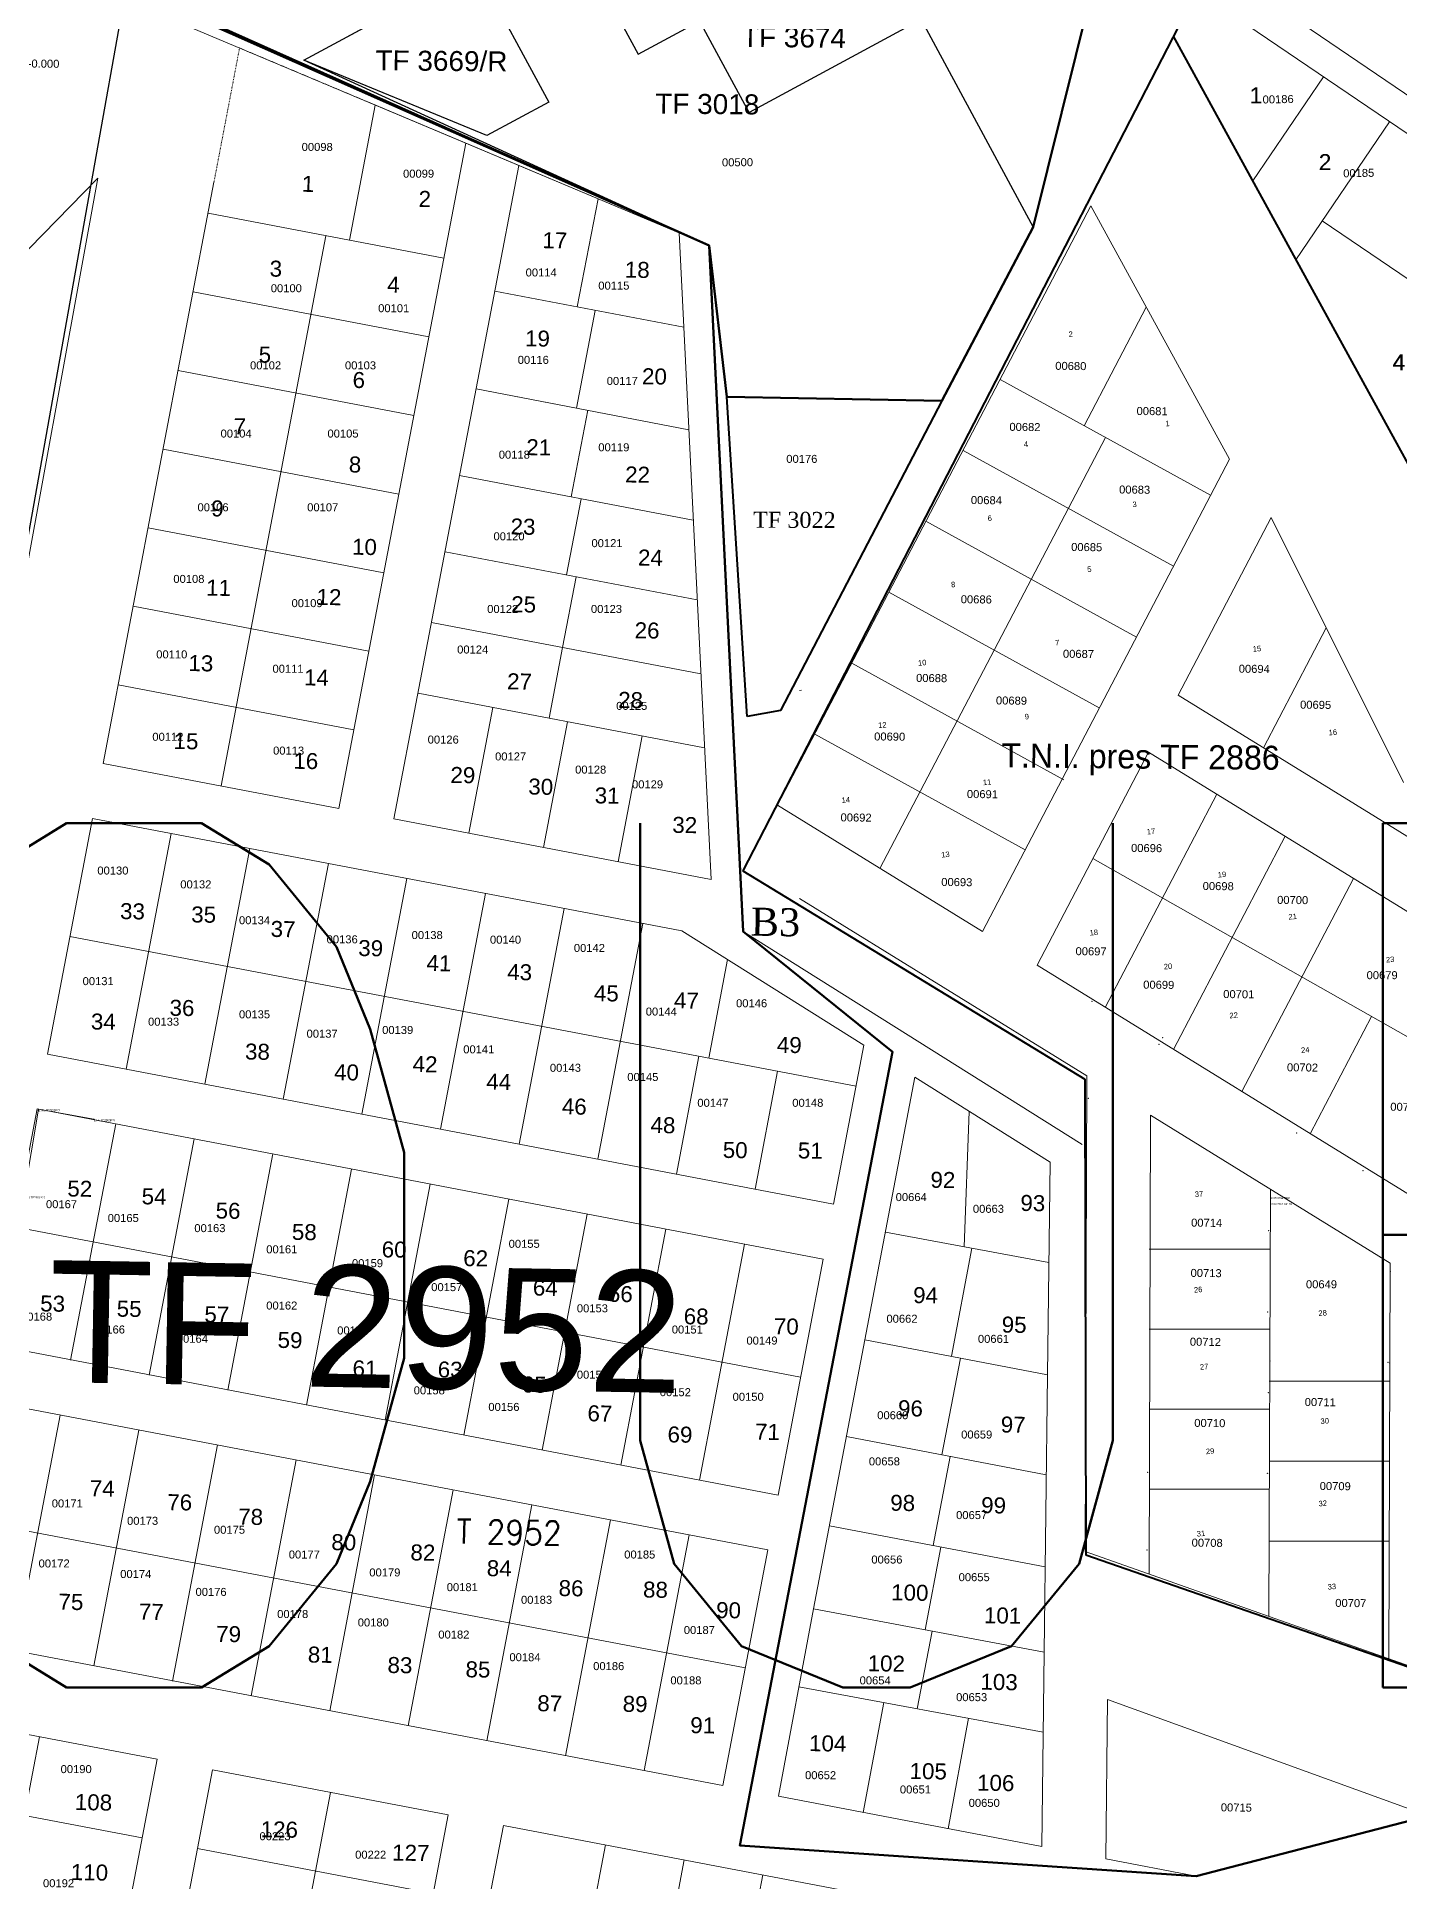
# Model space of a CAD drawing. Header units: metres. Extents: x 251686 to 255059, y 1627526 to 1631912.
# Drawn here: x 253151.6 to 253321.8, y 1629590.4 to 1629820.9 of the extents above; entities that cross this region are included whole.
import ezdxf
from ezdxf.enums import TextEntityAlignment as Align

# ---------------------------------------------------------------- set-up
doc = ezdxf.new("R2010")
doc.units = ezdxf.units.M
doc.header["$MEASUREMENT"] = 0
doc.linetypes.add('CACHE2', pattern=[0.004763, 0.003175, -0.001588])
for name, color, linetype, lineweight in [('90kw', 7, 'Continuous', 0), ('CABA', 7, 'Continuous', 0), ('Numero_TF', 7, 'Continuous', 0)]:
    doc.layers.add(name, color=color, linetype=linetype, lineweight=lineweight)
for name, color, linetype in [('A_revoir_niveau_0', 7, 'Continuous'), ('limites_parcelles', 7, 'Continuous'), ('limites_sections', 7, 'Continuous'), ('limites_tf', 7, 'Continuous'), ('numero_lot', 7, 'Continuous'), ('numero_parcelle', 7, 'Continuous'), ('toponymie', 7, 'Continuous')]:
    doc.layers.add(name, color=color, linetype=linetype)
doc.styles.get("Standard").update_dxf_attribs({"font": 'txt.shx'})
doc.styles.add('Style-Arial', font='arial.ttf')
doc.styles.add('Style-FANCY', font='times.ttf')
doc.styles.add('Style-ITALICS', font='ITALICS.shx')
doc.styles.add('Style-STANDARD', font='STANDARD.shx')
doc.styles.add('Style-txt', font='txt.shx')
doc.styles.add('Style-WORKING', font='WORKING.shx')

msp = doc.modelspace()

# ---------------------------------------------------------------- linework, layer by layer
at = {"layer": 'A_revoir_niveau_0', "color": 7, "linetype": 'Continuous', "lineweight": 0}
for p in [(253283.413873, 1629700.370048), (253283.413873, 1629700.370048), (253291.811856, 1629695.026059), (253291.811856, 1629695.026059), (253292.247855, 1629695.836057), (253309.009822, 1629683.931081), (253309.009822, 1629683.931081), (253305.516829, 1629671.702106), (253305.516829, 1629671.702106), (253320.699726, 1629666.656685), (253305.398829, 1629661.570126), (253305.398829, 1629661.570126), (253305.677877, 1629655.444229), (253320.395799, 1629655.260139), (253320.395799, 1629655.260139), (253320.62629, 1629655.202973), (253305.445829, 1629651.467146), (253305.445829, 1629651.467146), (253305.325829, 1629641.401166), (253305.325829, 1629641.401166)]:
    msp.add_point(p, dxfattribs=at)
at = {"layer": 'A_revoir_niveau_0', "color": 1, "linetype": 'Continuous', "lineweight": 0}
msp.add_point((253292.247855, 1629695.836057), dxfattribs=at)
at = {"layer": 'A_revoir_niveau_0', "color": 3, "linetype": 'Continuous', "lineweight": 0}
for p in [(253282.98011, 1629688.254787), (253317.310041, 1629679.237805), (253290.392095, 1629641.52888), (253305.588065, 1629641.399881), (253290.313095, 1629631.8119)]:
    msp.add_point(p, dxfattribs=at)
at = {"layer": 'CABA', "color": 5, "linetype": 'Continuous', "lineweight": 0, "ltscale": 0.999998}
msp.add_line((253247.142264, 1629739.287499), (253246.867698, 1629739.242113), dxfattribs=at)
at = {"layer": 'CABA', "color": 1, "linetype": 'Continuous', "lineweight": 30}
for p, q in [((253239.806202, 1629716.698098), (253282.532523, 1629690.65379)), ((253282.532523, 1629690.65379), (253282.648086, 1629631.212986)), ((253282.648086, 1629631.212986), (253336.900415, 1629612.357144))]:
    msp.add_line(p, q, dxfattribs=at)
at = {"layer": 'CABA', "color": 7, "linetype": 'Continuous', "lineweight": 30}
for p, q in [((253282.532487, 1629690.64379), (253239.806202, 1629716.698098)), ((253282.64805, 1629631.202986), (253282.532487, 1629690.64379)), ((253336.900523, 1629612.387143), (253282.64805, 1629631.202986))]:
    msp.add_line(p, q, dxfattribs=at)
at = {"layer": 'limites_parcelles', "color": 7, "linetype": 'Continuous', "lineweight": 0}
for p, q in [((253298.818243, 1629829.974944), (253323.656552, 1629813.107228)), ((253296.362167, 1629826.354781), (253239.806202, 1629716.698098)), ((253296.54336, 1629826.68513), (253342.052198, 1629795.789752)), ((253171.178381, 1629821.954205), (253235.595435, 1629794.865847)), ((253343.584338, 1629729.853795), (253293.602848, 1629821.004701)), ((253312.337681, 1629815.93508), (253303.516691, 1629802.925818)), ((253320.614489, 1629810.323185), (253308.918186, 1629793.074268)), ((253244.139858, 1629724.902188), (253283.297193, 1629799.829365)), ((253283.297193, 1629799.829365), (253300.591713, 1629768.139877)), ((253312.204694, 1629797.921443), (253333.62637, 1629783.379068)), ((253235.595435, 1629794.865847), (253239.849412, 1629709.108544)), ((253282.463744, 1629772.326165), (253290.213787, 1629787.155795)), ((253271.951328, 1629778.10848), (253298.243169, 1629763.646752)), ((253285.097248, 1629770.877616), (253256.937995, 1629717.004633)), ((253267.314256, 1629769.246172), (253293.609801, 1629754.782406)), ((253300.591713, 1629768.139877), (253269.735607, 1629709.107403)), ((253305.818866, 1629760.870341), (253294.208602, 1629738.658121)), ((253305.818866, 1629760.870341), (253322.350546, 1629727.743394)), ((253262.681521, 1629760.381478), (253288.976433, 1629745.918061)), ((253258.048785, 1629751.516785), (253284.343065, 1629737.053715)), ((253312.70786, 1629747.065854), (253304.873279, 1629732.077095)), ((253253.41605, 1629742.652091), (253279.895818, 1629728.086994)), ((253294.208602, 1629738.658121), (253324.384806, 1629720.0368)), ((253248.783315, 1629733.787398), (253275.076329, 1629719.325024)), ((253290.493317, 1629731.55021), (253276.561001, 1629704.895546)), ((253290.493317, 1629731.55021), (253327.332763, 1629708.817095)), ((253299.025059, 1629726.28539), (253285.092743, 1629699.630726)), ((253244.139858, 1629724.902188), (253269.735607, 1629709.107403)), ((253307.556801, 1629721.020569), (253293.624484, 1629694.365905)), ((253283.527159, 1629718.222878), (253332.088898, 1629690.715597)), ((253316.088543, 1629715.755749), (253302.156226, 1629689.101084)), ((253282.775986, 1629691.062212), (253246.867698, 1629713.229203)), ((253239.849412, 1629709.108544), (253282.211047, 1629682.475175)), ((253276.561001, 1629704.895546), (253338.387602, 1629666.7432)), ((253318.351186, 1629698.497178), (253310.687968, 1629683.836264)), ((253282.56652, 1629631.621784), (253282.775986, 1629691.062212)), ((253151.793955, 1629686.902617), (253149.935669, 1629676.013803)), ((253158.711726, 1629685.65262), (253151.793955, 1629686.902617)), ((253290.758751, 1629686.146213), (253290.556685, 1629628.805705)), ((253290.758751, 1629686.146213), (253320.693781, 1629667.673717)), ((253305.726266, 1629676.909965), (253305.5381, 1629623.513791)), ((253290.591857, 1629669.399505), (253305.592587, 1629669.400586)), ((253320.693781, 1629667.673717), (253320.519465, 1629618.207912)), ((253290.592577, 1629659.399525), (253305.593308, 1629659.400606)), ((253305.569738, 1629652.900617), (253320.569805, 1629652.901698)), ((253290.593298, 1629649.399545), (253305.594028, 1629649.400626)), ((253305.570459, 1629642.900637), (253320.570526, 1629642.901718)), ((253290.594018, 1629639.399565), (253305.594748, 1629639.400646)), ((253331.554594, 1629614.331073), (253282.56652, 1629631.621784)), ((253305.571179, 1629632.900657), (253320.571246, 1629632.901738))]:
    msp.add_line(p, q, dxfattribs=at)
at = {"layer": 'limites_parcelles', "color": 7, "linetype": 'CACHE2', "lineweight": 0}
for p, q in [((253173.715671, 1629802.785499), (253176.909975, 1629819.543108)), ((253176.909975, 1629819.543108), (253192.743428, 1629812.882423))]:
    msp.add_line(p, q, dxfattribs=at)
at = {"layer": 'limites_parcelles', "color": 7, "lineweight": 0}
for p, q in [((253193.87227, 1629812.407551), (253190.650666, 1629795.506722)), ((253192.743428, 1629812.882423), (253235.595126, 1629794.855927)), ((253205.181455, 1629807.650097), (253189.33063, 1629724.495235)), ((253196.20833, 1629723.18255), (253211.804077, 1629804.869533)), ((253211.796367, 1629804.872779), (253231.832517, 1629796.437685)), ((253159.864162, 1629730.119235), (253173.715671, 1629802.785499)), ((253221.70263, 1629800.702304), (253219.115723, 1629787.17641)), ((253202.453985, 1629793.253929), (253172.971403, 1629798.881005)), ((253187.703864, 1629796.069152), (253174.596623, 1629727.307383)), ((253231.832517, 1629796.437685), (253235.832299, 1629715.619878)), ((253235.595126, 1629794.855927), (253239.849268, 1629709.108794)), ((253200.57922, 1629783.431258), (253171.09894, 1629789.057895)), ((253208.802681, 1629789.148901), (253232.416775, 1629784.632428)), ((253221.345305, 1629786.749977), (253219.000375, 1629774.522826)), ((253198.704455, 1629773.608588), (253169.226477, 1629779.234785)), ((253206.457751, 1629776.92175), (253233.050105, 1629771.83565)), ((253206.457751, 1629776.92175), (253219.000375, 1629774.522826)), ((253218.352492, 1629763.449012), (253220.415931, 1629774.256839)), ((253196.82969, 1629763.785917), (253167.354014, 1629769.411675)), ((253204.40457, 1629766.112592), (253233.609366, 1629760.535467)), ((253217.771053, 1629753.684781), (253219.590125, 1629763.212667)), ((253194.954925, 1629753.963246), (253165.481551, 1629759.588565)), ((253202.585498, 1629756.584707), (253234.10277, 1629750.565977)), ((253217.271774, 1629744.617508), (253218.959573, 1629753.457814)), ((253193.08016, 1629744.140576), (253163.609088, 1629749.765455)), ((253200.897699, 1629747.744401), (253234.560567, 1629741.315935)), ((253215.583976, 1629735.777202), (253217.271911, 1629744.618223)), ((253191.205395, 1629734.317905), (253161.736625, 1629739.942345)), ((253199.209901, 1629738.904095), (253235.018363, 1629732.065893)), ((253205.539764, 1629721.400985), (253208.541257, 1629737.122122)), ((253214.871199, 1629719.619419), (253217.872614, 1629735.34015)), ((253224.202633, 1629717.837854), (253227.20397, 1629733.558177)), ((253189.33063, 1629724.495235), (253159.864162, 1629730.119235)), ((253169.61971, 1629727.971529), (253169.6195, 1629727.970426)), ((253179.442311, 1629726.096396), (253179.44217, 1629726.095661)), ((253158.536473, 1629723.243002), (253152.911369, 1629693.776745)), ((253158.536473, 1629723.243002), (253232.194481, 1629709.202449)), ((253168.359583, 1629721.370539), (253162.734479, 1629691.904282)), ((253235.832299, 1629715.619878), (253196.20833, 1629723.18255)), ((253178.182693, 1629719.498076), (253172.557589, 1629690.031819)), ((253188.005803, 1629717.625613), (253182.380699, 1629688.159356)), ((253197.828913, 1629715.75315), (253192.203809, 1629686.286893)), ((253207.652023, 1629713.880687), (253202.026919, 1629684.41443)), ((253217.475133, 1629712.008224), (253211.850029, 1629682.541967)), ((253227.298242, 1629710.135761), (253221.673139, 1629680.669504)), ((253155.723773, 1629708.509101), (253253.954873, 1629689.784471)), ((253232.194481, 1629709.202449), (253254.931502, 1629694.900393)), ((253235.536542, 1629693.295339), (253237.865786, 1629705.635081)), ((253251.142469, 1629675.052115), (253152.911369, 1629693.776745)), ((253254.931502, 1629694.900393), (253251.142469, 1629675.052115)), ((253234.308653, 1629693.529397), (253231.496249, 1629678.797041)), ((253244.131763, 1629691.656934), (253241.319359, 1629676.924578)), ((253255.051252, 1629658.095814), (253261.304559, 1629690.891608)), ((253261.304559, 1629690.891608), (253278.181818, 1629680.275463)), ((253151.609001, 1629686.947597), (253145.993896, 1629657.481165)), ((253151.609001, 1629686.947597), (253249.825911, 1629668.14852)), ((253161.430692, 1629685.067689), (253155.801864, 1629655.529242)), ((253267.444544, 1629669.703392), (253268.076266, 1629686.632064)), ((253171.252383, 1629683.187782), (253165.62508, 1629653.657336)), ((253181.074074, 1629681.307874), (253175.448295, 1629651.78543)), ((253278.181818, 1629680.275463), (253277.858261, 1629653.717118)), ((253190.895765, 1629679.427966), (253185.271511, 1629649.913525)), ((253200.717456, 1629677.548059), (253195.094727, 1629648.041619)), ((253210.539147, 1629675.668151), (253204.917943, 1629646.169713)), ((253220.360838, 1629673.788243), (253214.741159, 1629644.297807)), ((253148.801141, 1629672.212769), (253247.018051, 1629653.413692)), ((253230.182529, 1629671.908336), (253224.564374, 1629642.425901)), ((253278.029056, 1629667.736419), (253257.61289, 1629671.530458)), ((253240.00422, 1629670.028428), (253234.38759, 1629640.553995)), ((253268.403867, 1629669.525117), (253265.853939, 1629656.021817)), ((253249.825911, 1629668.14852), (253244.210806, 1629638.682089)), ((253244.210806, 1629638.682089), (253145.993896, 1629657.481165)), ((253248.633134, 1629624.45277), (253255.051252, 1629658.095814)), ((253277.858261, 1629653.717118), (253255.051252, 1629658.095814)), ((253264.685014, 1629643.704167), (253266.99665, 1629655.802429)), ((253277.858261, 1629653.717118), (253277.443333, 1629619.059151)), ((253144.672987, 1629650.551051), (253242.904829, 1629631.826279)), ((253148.880379, 1629619.20894), (253154.496203, 1629648.679145)), ((253158.703488, 1629617.336477), (253164.319419, 1629646.807239)), ((253277.708621, 1629641.218039), (253252.740719, 1629645.984261)), ((253168.515118, 1629615.40377), (253174.142634, 1629644.935333)), ((253178.349708, 1629613.591552), (253183.965426, 1629643.061199)), ((253265.715213, 1629643.507508), (253263.600158, 1629632.360885)), ((253188.172817, 1629611.719089), (253193.788641, 1629641.189293)), ((253197.995927, 1629609.846626), (253203.611857, 1629639.317387)), ((253207.819037, 1629607.974163), (253213.435073, 1629637.445481)), ((253141.864293, 1629635.816386), (253240.09697, 1629617.091456)), ((253217.642146, 1629606.1017), (253223.258289, 1629635.573575)), ((253250.613829, 1629634.835345), (253277.570713, 1629629.698888)), ((253227.465256, 1629604.229237), (253233.080974, 1629633.698884)), ((253242.904829, 1629631.826279), (253237.289111, 1629602.356632)), ((253264.554914, 1629632.178963), (253262.580789, 1629621.841599)), ((253248.633134, 1629624.45277), (253244.263614, 1629601.025507)), ((253277.443333, 1629619.059151), (253248.633134, 1629624.45277)), ((253139.057269, 1629621.081403), (253237.289111, 1629602.356632)), ((253261.601905, 1629611.961767), (253263.46619, 1629621.675841)), ((253277.158695, 1629594.730461), (253277.443333, 1629619.059151)), ((253277.326344, 1629609.059855), (253246.812449, 1629614.69113)), ((253285.141354, 1629593.202841), (253285.374449, 1629613.126051)), ((253285.374449, 1629613.126051), (253325.488232, 1629598.583625)), ((253137.161708, 1629611.273294), (253166.632404, 1629605.647343)), ((253257.413415, 1629612.734744), (253254.851465, 1629598.999338)), ((253268.014401, 1629610.778354), (253265.439431, 1629596.973146)), ((253151.898503, 1629608.460042), (253135.037271, 1629520.037959)), ((253156.322368, 1629607.615527), (253156.322988, 1629607.615409)), ((253166.632404, 1629605.647343), (253147.168278, 1629503.57541)), ((253153.829682, 1629501.160286), (253173.530828, 1629604.331336)), ((253173.530828, 1629604.331336), (253202.99737, 1629598.70772)), ((253188.263327, 1629601.519675), (253178.884456, 1629552.404359)), ((253135.286575, 1629601.450694), (253164.759257, 1629595.824363)), ((253244.263614, 1629601.025507), (253277.158695, 1629594.730461)), ((253202.99737, 1629598.70772), (253193.618356, 1629549.59166)), ((253200.044352, 1629545.868951), (253209.875087, 1629597.395125)), ((253209.875087, 1629597.395125), (253292.414267, 1629581.64273)), ((253325.488232, 1629598.583625), (253296.433833, 1629591.041829)), ((253222.645449, 1629594.957934), (253214.112125, 1629550.204085)), ((253171.654996, 1629594.507968), (253201.121787, 1629588.882763)), ((253232.468461, 1629593.084956), (253229.659334, 1629578.352218)), ((253285.141354, 1629593.202841), (253296.433833, 1629591.041829)), ((253242.291472, 1629591.211979), (253239.48168, 1629576.475751))]:
    msp.add_line(p, q, dxfattribs=at)
at = {"layer": 'limites_parcelles', "color": 7, "linetype": 'Continuous', "lineweight": 0}
for p in [(253151.793955, 1629686.902617), (253158.711726, 1629685.65262)]:
    msp.add_point(p, dxfattribs=at)
msp.add_3dface([(253159.188066, 1629803.258153), (253147.895186, 1629741.28809), (253106.112617, 1629748.907605)], dxfattribs=at)
at = {"layer": 'limites_sections', "color": 112, "linetype": 'Continuous', "lineweight": 40, "flags": 128}
msp.add_lwpolyline([(253271.082561, 1630189.80614), (253278.664905, 1630062.128606), (253370.894891, 1630071.745612), (253349.874626, 1629905.007271), (253292.368569, 1629875.259507), (253264.420561, 1629860.905626), (253283.218148, 1629825.843437), (253276.081556, 1629797.159611), (253264.682639, 1629775.428157), (253237.804257, 1629775.925126), (253235.595435, 1629794.865847), (253170.148154, 1629824.108553), (253140.065621, 1629837.233099), (253052.3, 1629847.28), (252785.968318, 1629991.31478), (252450.61003, 1630145.344805), (252531.297233, 1630284.326266), (252789.440449, 1630429.782946), (252981.389636, 1630375.006406), (253177.316609, 1630501.61916), (253238.792095, 1630544.179111), (253271.082561, 1630189.80614)], close=True, dxfattribs=at)
for points in [[(253325.488232, 1629598.583625), (253296.433833, 1629591.041829), (253239.423108, 1629594.892945), (253258.480288, 1629694.077819), (253239.849412, 1629709.108544), (253235.595435, 1629794.865847), (253237.804257, 1629775.925126), (253237.804257, 1629775.925126), (253264.682639, 1629775.428157), (253276.081556, 1629797.159611), (253283.218148, 1629825.843437), (253264.420561, 1629860.905626), (253292.368569, 1629875.259507), (253349.874626, 1629905.007271)], [(253348.989473, 1629069.997092), (252794.477866, 1629392.616183), (252916.992415, 1629556.866458), (252919.318325, 1629642.675214), (253000.111276, 1629763.48946), (253052.3, 1629847.28), (253052.3, 1629847.28), (253140.065621, 1629837.233099), (253140.065621, 1629837.233099), (253235.595435, 1629794.865847), (253239.849412, 1629709.108544), (253258.480288, 1629694.077819), (253239.423108, 1629594.892945), (253296.433833, 1629591.041829), (253325.488232, 1629598.583625)]]:
    msp.add_lwpolyline(points, dxfattribs=at)
at = {"layer": 'limites_tf', "color": 5, "linetype": 'Continuous', "lineweight": 40}
for p, q in [((253296.362167, 1629826.354781), (253239.806202, 1629716.698098)), ((253343.584338, 1629729.853795), (253293.602848, 1629821.004701)), ((253237.804257, 1629775.925126), (253264.682639, 1629775.428157)), ((253240.340261, 1629736.005717), (253237.804257, 1629775.925126)), ((253264.682639, 1629775.428157), (253244.522867, 1629736.720633)), ((253244.522867, 1629736.720633), (253240.340261, 1629736.005717)), ((253239.806202, 1629716.698098), (253282.532523, 1629690.65379)), ((253282.532523, 1629690.65379), (253282.648086, 1629631.212986)), ((253282.648086, 1629631.212986), (253336.900415, 1629612.357144))]:
    msp.add_line(p, q, dxfattribs=at)
at = {"layer": 'limites_tf', "color": 5, "linetype": 'Continuous', "lineweight": 30, "flags": 128}
for points in [[(253246.819838, 1629851.409997), (253276.081556, 1629797.159611), (253264.682639, 1629775.428157), (253237.804257, 1629775.925126), (253235.595435, 1629794.865847), (253184.94575, 1629818.028139), (253246.819838, 1629851.409997)], [(253162.641312, 1629826.762304), (253106.856834, 1629514.553321), (253047.725076, 1629526.826704), (252943.769928, 1629595.245062), (252948.574069, 1629643.758695), (252984.06534, 1629707.609216), (253000.111276, 1629763.48946), (252982.939897, 1629796.926998), (253050.460664, 1629844.666322), (253100.19733, 1629840.39528), (253139.199139, 1629837.064898), (253162.641312, 1629826.762304)], [(253255.906895, 1629834.55711), (253262.087106, 1629823.121557), (253240.573802, 1629811.496911), (253234.383592, 1629822.93257), (253241.303236, 1629826.670086), (253255.906895, 1629834.55711)]]:
    msp.add_lwpolyline(points, close=True, dxfattribs=at)
at = {"layer": 'limites_tf', "color": 5, "linetype": 'Continuous', "lineweight": 30}
for points in [[(253232.209705, 1629843.516542), (253217.597336, 1629835.608832), (253226.724938, 1629818.7753), (253241.327307, 1629826.683101)], [(253206.438844, 1629829.632995), (253215.542374, 1629812.786434), (253207.797943, 1629808.597557), (253184.94575, 1629818.028139)]]:
    msp.add_3dface(points, dxfattribs=at)

# ---------------------------------------------------------------- texts
at = {"layer": '90kw', "color": 7, "linetype": 'Continuous', "lineweight": 0, "insert": (252408.858466, 1629604.350908), "char_height": 108, "attachment_point": 7, "line_spacing_factor": 0.72, "style": 'Style-WORKING'}
msp.add_mtext('\\FSTANDARD;\\T1.000;RUFISQUE OUEST', dxfattribs=at)
at = {"layer": 'CABA', "color": 6, "linetype": 'Continuous', "lineweight": 0, "style": 'Style-WORKING'}
for s, p in [('2', (253280.531809, 1629783.413083)), ('1', (253292.636024, 1629772.245206)), ('4', (253274.937719, 1629769.659577)), ('3', (253288.524434, 1629762.143723)), ('6', (253270.41909, 1629760.408019)), ('5', (253282.867643, 1629754.036124)), ('8', (253265.849413, 1629752.122905)), ('7', (253278.848126, 1629744.851886)), ('15', (253303.545778, 1629744.075885)), ('10', (253261.712663, 1629742.325016)), ('12', (253256.736711, 1629734.534562)), ('9', (253275.051412, 1629735.609743)), ('16', (253313.026113, 1629733.623518)), ('14', (253252.169216, 1629725.171681)), ('11', (253269.816337, 1629727.390542)), ('17', (253290.296666, 1629721.231154)), ('13', (253264.613712, 1629718.352758)), ('19', (253299.167036, 1629715.849405)), ('21', (253308.006587, 1629710.596321)), ('18', (253283.159172, 1629708.602476)), ('23', (253320.184939, 1629705.229517)), ('20', (253292.428735, 1629704.367027)), ('22', (253300.636428, 1629698.257154)), ('24', (253309.585916, 1629693.925551)), ('37', (253296.302016, 1629675.926005)), ('26', (253296.193485, 1629663.967997)), ('28', (253311.751098, 1629661.04661)), ('27', (253296.941538, 1629654.334338)), ('30', (253312.014492, 1629647.555425)), ('29', (253297.687158, 1629643.773639)), ('32', (253311.76746, 1629637.254212)), ('31', (253296.546887, 1629633.480533)), ('33', (253312.901334, 1629626.849656))]:
    msp.add_text(s, height=0.686999, rotation=4.836529, dxfattribs=at).set_placement(p)
at = {"layer": 'CABA', "color": 4, "linetype": 'Continuous', "lineweight": 0, "insert": (253289.48725, 1629730.52729), "char_height": 2.999994, "attachment_point": 5, "rotation": 359.47997646, "line_spacing_factor": 0.6, "style": 'Style-FANCY'}
msp.add_mtext('\\FFANCY;T.N.I. pres TF 2886', dxfattribs=at)
at = {"layer": 'limites_parcelles', "color": 7, "linetype": 'Continuous', "lineweight": 0, "style": 'Style-Arial'}
for s, p in [('ETALTF2963P72', (253151.793955, 1629686.902617)), ('ETALTF2963P71', (253158.711726, 1629685.65262)), ('ETALTF2963P73', (253149.935669, 1629676.013803))]:
    msp.add_text(s, height=0.25, rotation=359.52, dxfattribs=at).set_placement(p, align=Align.TOP_LEFT)
at = {"layer": 'limites_parcelles', "color": 7, "linetype": 'Continuous', "lineweight": 0, "style": 'Style-STANDARD'}
msp.add_text('T 2952', height=3, rotation=359, dxfattribs=at).set_placement((253204.016953, 1629632.638934))
at = {"layer": 'limites_parcelles', "color": 7, "lineweight": 0, "insert": (253240.766011, 1629708.555893), "char_height": 3.499993, "attachment_point": 7, "rotation": 359.00002359, "line_spacing_factor": 0.6}
msp.add_mtext('\\fTimes New Roman|b0|i0|c00|p23;B3', dxfattribs=at)
at = {"layer": 'numero_lot', "color": 7, "linetype": 'Continuous', "lineweight": 0, "char_height": 2, "attachment_point": 1, "rotation": 359.79327628, "line_spacing_factor": 0.6, "style": 'Style-ITALICS'}
for s, insert in [('\\fArial|b0|i0|c00|p39;1', (253303.127709, 1629814.638297)), ('\\fArial|b0|i0|c00|p39;1', (253303.127709, 1629814.638297)), ('\\fArial|b0|i0|c00|p39;1', (253303.127709, 1629814.638297)), ('\\fArial|b0|i0|c00|p39;1', (253303.127709, 1629814.638297)), ('\\fArial|b0|i0|c00|p39;1', (253303.159376, 1629814.638182)), ('\\fArial|b0|i0|c00|p39;2', (253311.761454, 1629806.283095)), ('\\fArial|b0|i0|c00|p39;2', (253311.784786, 1629806.283011)), ('\\fArial|b0|i0|c00|p39;2', (253311.784786, 1629806.283011)), ('\\fArial|b0|i0|c00|p39;2', (253311.784786, 1629806.283011)), ('\\fArial|b0|i0|c00|p39;2', (253311.784786, 1629806.283011)), ('\\fArial|b0|i0|c00|p39;4', (253320.979794, 1629781.276677)), ('\\fArial|b0|i0|c00|p39;4', (253320.979794, 1629781.276677)), ('\\fArial|b0|i0|c00|p39;4', (253320.979794, 1629781.276677)), ('\\fArial|b0|i0|c00|p39;4', (253320.979794, 1629781.276677)), ('\\fArial|b0|i0|c00|p39;4', (253321.039794, 1629781.27646))]:
    msp.add_mtext(s, dxfattribs=dict(at, insert=insert))
at = {"layer": 'numero_lot', "color": 7, "lineweight": 0, "char_height": 2, "attachment_point": 1, "rotation": 359.00002359, "line_spacing_factor": 0.6}
for s, insert in [('\\fArial|b0|i0|c00|p39;1', (253184.718176, 1629803.575689)), ('\\fArial|b0|i0|c00|p39;2', (253199.297588, 1629801.691961)), ('\\fArial|b0|i0|c00|p39;17', (253214.778825, 1629796.529584)), ('\\fArial|b0|i0|c00|p39;3', (253180.693925, 1629792.973315)), ('\\fArial|b0|i0|c00|p39;18', (253225.073051, 1629792.849252)), ('\\fArial|b0|i0|c00|p39;4', (253195.374934, 1629790.969466)), ('\\fArial|b0|i0|c00|p39;19', (253212.604912, 1629784.257943)), ('\\fArial|b0|i0|c00|p39;5', (253179.320525, 1629782.226876)), ('\\fArial|b0|i0|c00|p39;6', (253191.057238, 1629779.058205)), ('\\fArial|b0|i0|c00|p39;20', (253227.220087, 1629779.523015)), ('\\fArial|b0|i0|c00|p39;7', (253176.179508, 1629773.266582)), ('\\fArial|b0|i0|c00|p39;21', (253212.758508, 1629770.66102)), ('\\fArial|b0|i0|c00|p39;8', (253190.583175, 1629768.498508)), ('\\fArial|b0|i0|c00|p39;22', (253225.109519, 1629767.249061)), ('\\fArial|b0|i0|c00|p39;9', (253173.39282, 1629763.011466)), ('\\fArial|b0|i0|c00|p39;23', (253210.794196, 1629760.744268)), ('\\fArial|b0|i0|c00|p39;10', (253190.983794, 1629758.212995)), ('\\fArial|b0|i0|c00|p39;24', (253226.719474, 1629756.864724)), ('\\fArial|b0|i0|c00|p39;11', (253172.757934, 1629753.104428)), ('\\fArial|b0|i0|c00|p39;12', (253186.554948, 1629751.943419)), ('\\fArial|b0|i0|c00|p39;25', (253210.880448, 1629751.025801)), ('\\fArial|b0|i0|c00|p39;26', (253226.301729, 1629747.771264)), ('\\fArial|b0|i0|c00|p39;13', (253170.54417, 1629743.671657)), ('\\fArial|b0|i0|c00|p39;14', (253184.98217, 1629741.880405)), ('\\fArial|b0|i0|c00|p39;27', (253210.365415, 1629741.397423)), ('\\fArial|b0|i0|c00|p39;28', (253224.240308, 1629739.073763)), ('\\fArial|b0|i0|c00|p39;15', (253168.684326, 1629733.92906)), ('\\fArial|b0|i0|c00|p39;16', (253183.654241, 1629731.458418)), ('\\fArial|b0|i0|c00|p39;29', (253203.283368, 1629729.693165)), ('\\fArial|b0|i0|c00|p39;30', (253213.01483, 1629728.241008)), ('\\fArial|b0|i0|c00|p39;31', (253221.312839, 1629727.137149)), ('\\fArial|b0|i0|c00|p39;32', (253231.005317, 1629723.45157)), ('\\fArial|b0|i0|c00|p39;33', (253162.00006, 1629712.6721)), ('\\fArial|b0|i0|c00|p39;35', (253170.891304, 1629712.255365)), ('\\fArial|b0|i0|c00|p39;37', (253180.813568, 1629710.444939)), ('\\fArial|b0|i0|c00|p39;39', (253191.764175, 1629708.05687)), ('\\fArial|b0|i0|c00|p39;41', (253200.289659, 1629706.18462)), ('\\fArial|b0|i0|c00|p39;43', (253210.375909, 1629705.060277)), ('\\fArial|b0|i0|c00|p39;36', (253168.183671, 1629700.592551)), ('\\fArial|b0|i0|c00|p39;45', (253221.211444, 1629702.418611)), ('\\fArial|b0|i0|c00|p39;47', (253231.21478, 1629701.51525)), ('\\fArial|b0|i0|c00|p39;34', (253158.356839, 1629698.874144)), ('\\fArial|b0|i0|c00|p39;38', (253177.614773, 1629695.118696)), ('\\fArial|b0|i0|c00|p39;49', (253244.069306, 1629695.963185)), ('\\fArial|b0|i0|c00|p39;40', (253188.745333, 1629692.544411)), ('\\fArial|b0|i0|c00|p39;42', (253198.55708, 1629693.554542)), ('\\fArial|b0|i0|c00|p39;44', (253207.763908, 1629691.350059)), ('\\fArial|b0|i0|c00|p39;46', (253217.200797, 1629688.263932)), ('\\fArial|b0|i0|c00|p39;48', (253228.281043, 1629685.936669)), ('\\fArial|b0|i0|c00|p39;50', (253237.308892, 1629682.822092)), ('\\fArial|b0|i0|c00|p39;51', (253246.696173, 1629682.760201)), ('\\fArial|b0|i0|c00|p39;52', (253155.413153, 1629677.99759)), ('\\fArial|b0|i0|c00|p39;92', (253263.261601, 1629679.093833)), ('\\fArial|b0|i0|c00|p39;54', (253164.696253, 1629677.024699)), ('\\fArial|b0|i0|c00|p39;56', (253173.942544, 1629675.24475)), ('\\fArial|b0|i0|c00|p39;93', (253274.498625, 1629676.198044)), ('\\fArial|b0|i0|c00|p39;58', (253183.467861, 1629672.577085)), ('\\fArial|b0|i0|c00|p39;60', (253194.69513, 1629670.394706)), ('\\fArial|b0|i0|c00|p39;62', (253204.883101, 1629669.302039)), ('\\fArial|b0|i0|c00|p39;64', (253213.580762, 1629665.618832)), ('\\fArial|b0|i0|c00|p39;66', (253222.958565, 1629664.836619)), ('\\fArial|b0|i0|c00|p39;94', (253261.102256, 1629664.680479)), ('\\fArial|b0|i0|c00|p39;53', (253152.019102, 1629663.635415)), ('\\fArial|b0|i0|c00|p39;55', (253161.579517, 1629662.978782)), ('\\fArial|b0|i0|c00|p39;57', (253172.538098, 1629662.276109)), ('\\fArial|b0|i0|c00|p39;68', (253232.431809, 1629662.028034)), ('\\fArial|b0|i0|c00|p39;70', (253243.695633, 1629660.777736)), ('\\fArial|b0|i0|c00|p39;95', (253272.166494, 1629660.993693)), ('\\fArial|b0|i0|c00|p39;59', (253181.685947, 1629659.074801)), ('\\fArial|b0|i0|c00|p39;61', (253191.04858, 1629655.523521)), ('\\fArial|b0|i0|c00|p39;63', (253201.694882, 1629655.379274)), ('\\fArial|b0|i0|c00|p39;65', (253212.191218, 1629653.503935)), ('\\fArial|b0|i0|c00|p39;67', (253220.405561, 1629649.906487)), ('\\fArial|b0|i0|c00|p39;96', (253259.211117, 1629650.54081)), ('\\fArial|b0|i0|c00|p39;71', (253241.349599, 1629647.602539)), ('\\fArial|b0|i0|c00|p39;97', (253272.050565, 1629648.500419)), ('\\fArial|b0|i0|c00|p39;69', (253230.410733, 1629647.264831)), ('\\fArial|b0|i0|c00|p39;74', (253158.215633, 1629640.53232)), ('\\fArial|b0|i0|c00|p39;76', (253167.902681, 1629638.797641)), ('\\fArial|b0|i0|c00|p39;98', (253258.238463, 1629638.724095)), ('\\fArial|b0|i0|c00|p39;99', (253269.601076, 1629638.422488)), ('\\fArial|b0|i0|c00|p39;78', (253176.763562, 1629636.98582)), ('\\fArial|b0|i0|c00|p39;80', (253188.400017, 1629633.801815)), ('\\fArial|b0|i0|c00|p39;82', (253198.282477, 1629632.517598)), ('\\fArial|b0|i0|c00|p39;84', (253207.820693, 1629630.546406)), ('\\fArial|b0|i0|c00|p39;86', (253216.797902, 1629628.059413)), ('\\fArial|b0|i0|c00|p39;88', (253227.350023, 1629627.875225)), ('\\fArial|b0|i0|c00|p39;100', (253258.351773, 1629627.526496)), ('\\fArial|b0|i0|c00|p39;75', (253154.310354, 1629626.348735)), ('\\fArial|b0|i0|c00|p39;77', (253164.350684, 1629625.11519)), ('\\fArial|b0|i0|c00|p39;90', (253236.483833, 1629625.311968)), ('\\fArial|b0|i0|c00|p39;101', (253269.944923, 1629624.666178)), ('\\fArial|b0|i0|c00|p39;79', (253174.010954, 1629622.334396)), ('\\fArial|b0|i0|c00|p39;81', (253185.461647, 1629619.747532)), ('\\fArial|b0|i0|c00|p39;83', (253195.417928, 1629618.445805)), ('\\fArial|b0|i0|c00|p39;85', (253205.167089, 1629617.907356)), ('\\fArial|b0|i0|c00|p39;102', (253255.417159, 1629618.669323)), ('\\fArial|b0|i0|c00|p39;103', (253269.507701, 1629616.35227)), ('\\fArial|b0|i0|c00|p39;87', (253214.137274, 1629613.664869)), ('\\fArial|b0|i0|c00|p39;89', (253224.806091, 1629613.593284)), ('\\fArial|b0|i0|c00|p39;91', (253233.249656, 1629610.923829)), ('\\fArial|b0|i0|c00|p39;104', (253248.099207, 1629608.678901)), ('\\fArial|b0|i0|c00|p39;105', (253260.654054, 1629605.200251)), ('\\fArial|b0|i0|c00|p39;106', (253269.089986, 1629603.74481)), ('\\fArial|b0|i0|c00|p39;108', (253156.349534, 1629601.312762)), ('\\fArial|b0|i0|c00|p39;126', (253179.567289, 1629597.920556)), ('\\fArial|b0|i0|c00|p39;127', (253196.002257, 1629595.001666)), ('\\fArial|b0|i0|c00|p39;110', (253155.846004, 1629592.559905))]:
    msp.add_mtext(s, dxfattribs=dict(at, insert=insert))
at = {"layer": 'numero_parcelle', "color": 5, "lineweight": 0, "style": 'Style-Arial'}
for s, rotation, p in [('00186', 1.13223, (253304.73619, 1629813.600743)), ('00500', 0.43413, (253237.186885, 1629805.744354)), ('00185', 1.13223, (253314.804953, 1629804.376024))]:
    msp.add_text(s, height=1, rotation=rotation, dxfattribs=at).set_placement(p, align=Align.TOP_LEFT)
at = {"layer": 'numero_parcelle', "color": 5, "style": 'Style-Arial'}
msp.add_text('00176', height=1, rotation=0.0028, dxfattribs=at).set_placement((253245.229182, 1629768.687052), align=Align.TOP_LEFT)
at = {"layer": 'numero_parcelle', "color": 5, "char_height": 1, "attachment_point": 1, "line_spacing_factor": 0.6, "style": 'Style-txt'}
for s, insert, rotation in [('\\fArial|b0|i0|c00|p39;00098', (253184.671147, 1629807.67608), 0.00280749), ('\\fArial|b0|i0|c00|p39;00099', (253197.339479, 1629804.335522), 0.00280749), ('\\fArial|b0|i0|c00|p39;00114', (253212.657672, 1629791.988415), 0.00280749), ('\\fArial|b0|i0|c00|p39;00100', (253180.81151, 1629790.015932), 0.00280749), ('\\fArial|b0|i0|c00|p39;00115', (253221.739386, 1629790.342819), 0.00280749), ('\\fArial|b0|i0|c00|p39;00101', (253194.229979, 1629787.517538), 0.00280749), ('\\fArial|b0|i0|c00|p39;00102', (253178.221814, 1629780.375655), 0.00280749), ('\\fArial|b0|i0|c00|p39;00103', (253190.08398, 1629780.375655), 0.00280749), ('\\fArial|b0|i0|c00|p39;00116', (253211.67053, 1629781.061662), 0.00280749), ('\\fArial|b0|i0|c00|p39;00680', (253278.845458, 1629780.319594, -4042812.244973), 359.40090421), ('\\fArial|b0|i0|c00|p39;00117', (253222.792338, 1629778.42871), 0.00280749), ('\\fArial|b0|i0|c00|p39;00681', (253289.001544, 1629774.676542, -4042812.244973), 359.40090421), ('\\fArial|b0|i0|c00|p39;00682', (253273.114775, 1629772.693276, -4042812.244973), 359.40090421), ('\\fArial|b0|i0|c00|p39;00104', (253174.536481, 1629771.851471), 0.00280749), ('\\fArial|b0|i0|c00|p39;00105', (253187.895813, 1629771.851471), 0.00280749), ('\\fArial|b0|i0|c00|p39;00119', (253221.739386, 1629770.13491), 0.00280749), ('\\fArial|b0|i0|c00|p39;00118', (253209.301387, 1629769.213376), 0.00280749), ('\\fArial|b0|i0|c00|p39;00684', (253268.296671, 1629763.545242, -4042812.244973), 359.40090421), ('\\fArial|b0|i0|c00|p39;00683', (253286.820748, 1629764.862744, -4042812.244973), 359.40090421), ('\\fArial|b0|i0|c00|p39;00106', (253171.657315, 1629762.636138), 0.00280749), ('\\fArial|b0|i0|c00|p39;00107', (253185.362147, 1629762.636138), 0.00280749), ('\\fArial|b0|i0|c00|p39;00120', (253208.643292, 1629759.010686), 0.00280749), ('\\fArial|b0|i0|c00|p39;00121', (253220.883862, 1629758.154976), 0.00280749), ('\\fArial|b0|i0|c00|p39;00685', (253280.827053, 1629757.680198, -4042812.244973), 359.40090421), ('\\fArial|b0|i0|c00|p39;00108', (253168.640423, 1629753.684935), 0.00280749), ('\\fArial|b0|i0|c00|p39;00109', (253183.404314, 1629750.656205), 0.00280749), ('\\fArial|b0|i0|c00|p39;00122', (253207.853578, 1629749.927), 0.00280749), ('\\fArial|b0|i0|c00|p39;00123', (253220.818052, 1629749.927), 0.00280749), ('\\fArial|b0|i0|c00|p39;00686', (253267.033138, 1629751.146637, -4042812.244973), 359.40090421), ('\\fArial|b0|i0|c00|p39;00124', (253204.102435, 1629744.858567), 0.00280749), ('\\fArial|b0|i0|c00|p39;00110', (253166.499531, 1629744.250892), 0.00280749), ('\\fArial|b0|i0|c00|p39;00111', (253181.027374, 1629742.458072), 0.00280749), ('\\fArial|b0|i0|c00|p39;00687', (253279.805404, 1629744.333985, -4042812.244973), 359.40090421), ('\\fArial|b0|i0|c00|p39;00694', (253301.770024, 1629742.462869, -4042812.244973), 359.40090421), ('\\fArial|b0|i0|c00|p39;00688', (253261.452318, 1629741.313566, -4042812.244973), 359.40090421), ('\\fArial|b0|i0|c00|p39;00125', (253223.976909, 1629737.815419), 0.00280749), ('\\fArial|b0|i0|c00|p39;00689', (253271.433392, 1629738.499518, -4042812.244973), 359.40090421), ('\\fArial|b0|i0|c00|p39;00695', (253309.435444, 1629737.972028, -4042812.244973), 359.40090421), ('\\fArial|b0|i0|c00|p39;00112', (253166.014149, 1629733.953413), 0.00280749), ('\\fArial|b0|i0|c00|p39;00126', (253200.417102, 1629733.602695), 0.00280749), ('\\fArial|b0|i0|c00|p39;00690', (253256.212736, 1629733.997089, -4042812.244973), 359.40090421), ('\\fArial|b0|i0|c00|p39;00113', (253181.100981, 1629732.225538), 0.00280749), ('\\fArial|b0|i0|c00|p39;00127', (253208.84072, 1629731.496333), 0.00280749), ('\\fArial|b0|i0|c00|p39;00128', (253218.843767, 1629729.850738), 0.00280749), ('\\fArial|b0|i0|c00|p39;00129', (253225.951195, 1629728.007671), 0.00280749), ('\\fArial|b0|i0|c00|p39;00691', (253267.800496, 1629726.803103, -4042812.244973), 359.40090421), ('\\fArial|b0|i0|c00|p39;00692', (253252.01407, 1629723.881729, -4042812.244973), 359.40090421), ('\\fArial|b0|i0|c00|p39;00696', (253288.31312, 1629720.064395, -4042812.244973), 359.40090421), ('\\fArial|b0|i0|c00|p39;00130', (253159.142196, 1629717.233136), 0.00280749), ('\\fArial|b0|i0|c00|p39;00132', (253169.507195, 1629715.505261), 0.00280749), ('\\fArial|b0|i0|c00|p39;00693', (253264.599979, 1629715.810946, -4042812.244973), 359.40090421), ('\\fArial|b0|i0|c00|p39;00698', (253297.266429, 1629715.308006, -4042812.244973), 359.40090421), ('\\fArial|b0|i0|c00|p39;00700', (253306.566271, 1629713.57219, -4042812.244973), 359.40090421), ('\\fArial|b0|i0|c00|p39;00134', (253176.839805, 1629711.022937), 0.00280749), ('\\fArial|b0|i0|c00|p39;00136', (253187.794404, 1629708.634798), 0.00280749), ('\\fArial|b0|i0|c00|p39;00138', (253198.414025, 1629709.16972), 0.00280749), ('\\fArial|b0|i0|c00|p39;00140', (253208.203191, 1629708.593761), 0.00280749), ('\\fArial|b0|i0|c00|p39;00142', (253218.683356, 1629707.557036), 0.00280749), ('\\fArial|b0|i0|c00|p39;00697', (253281.377857, 1629707.158335, -4042812.244973), 359.40090421), ('\\fArial|b0|i0|c00|p39;00131', (253157.299529, 1629703.410136), 0.00280749), ('\\fArial|b0|i0|c00|p39;00699', (253289.833498, 1629702.974214, -4042812.244973), 359.40090421), ('\\fArial|b0|i0|c00|p39;00679', (253317.73991, 1629704.156191), 0.00280749), ('\\fArial|b0|i0|c00|p39;00146', (253238.952687, 1629700.645536), 0.00280749), ('\\fArial|b0|i0|c00|p39;00701', (253299.83178, 1629701.798101, -4042812.244973), 359.40090421), ('\\fArial|b0|i0|c00|p39;00133', (253165.476362, 1629698.341703), 0.00280749), ('\\fArial|b0|i0|c00|p39;00135', (253176.839805, 1629699.263236), 0.00280749), ('\\fArial|b0|i0|c00|p39;00144', (253227.666355, 1629699.608811), 0.00280749), ('\\fArial|b0|i0|c00|p39;00137', (253185.285026, 1629696.844211), 0.00280749), ('\\fArial|b0|i0|c00|p39;00139', (253194.728692, 1629697.304978), 0.00280749), ('\\fArial|b0|i0|c00|p39;00141', (253204.863358, 1629694.885953), 0.00280749), ('\\fArial|b0|i0|c00|p39;00143', (253215.689023, 1629692.58212), 0.00280749), ('\\fArial|b0|i0|c00|p39;00145', (253225.363022, 1629691.430203), 0.00280749), ('\\fArial|b0|i0|c00|p39;00702', (253307.794466, 1629692.641807, -4042812.244973), 359.40090421), ('\\fArial|b0|i0|c00|p39;00147', (253234.115688, 1629688.204836), 0.00280749), ('\\fArial|b0|i0|c00|p39;00148', (253245.977853, 1629688.204836), 0.00280749), ('\\fArial|b0|i0|c00|p39;00703', (253320.712493, 1629687.717757, -4042812.244973), 359.40090421), ('\\fArial|b0|i0|c00|p39;00167', (253152.721655, 1629675.533753), 0.00280749), ('\\fArial|b0|i0|c00|p39;00664', (253258.898931, 1629676.421761), 0.00280749), ('\\fArial|b0|i0|c00|p39;00165', (253160.437821, 1629673.805878), 0.00280749), ('\\fArial|b0|i0|c00|p39;00663', (253268.545268, 1629674.953513), 0.00280749), ('\\fArial|b0|i0|c00|p39;00714', (253295.817011, 1629673.230504, -4042812.244973), 359.40090421), ('\\fArial|b0|i0|c00|p39;00163', (253171.263486, 1629672.538769), 0.00280749), ('\\fArial|b0|i0|c00|p39;00161', (253180.246485, 1629669.889361), 0.00280749), ('\\fArial|b0|i0|c00|p39;00155', (253210.535315, 1629670.580511), 0.00280749), ('\\fArial|b0|i0|c00|p39;00159', (253190.956984, 1629668.161486), 0.00280749), ('\\fArial|b0|i0|c00|p39;00713', (253295.750994, 1629666.946503, -4042812.244973), 359.40090421), ('\\fArial|b0|i0|c00|p39;00157', (253200.861316, 1629665.166503), 0.00280749), ('\\fArial|b0|i0|c00|p39;00649', (253310.16476, 1629665.522971), 0.00280749), ('\\fArial|b0|i0|c00|p39;00168', (253149.612155, 1629661.480369), 0.00280749), ('\\fArial|b0|i0|c00|p39;00162', (253180.246485, 1629662.862669), 0.00280749), ('\\fArial|b0|i0|c00|p39;00153', (253219.057648, 1629662.517094), 0.00280749), ('\\fArial|b0|i0|c00|p39;00166', (253158.710321, 1629659.867686), 0.00280749), ('\\fArial|b0|i0|c00|p39;00160', (253189.114318, 1629659.752494), 0.00280749), ('\\fArial|b0|i0|c00|p39;00151', (253230.919813, 1629659.867686), 0.00280749), ('\\fArial|b0|i0|c00|p39;00662', (253257.745564, 1629661.214909), 0.00280749), ('\\fArial|b0|i0|c00|p39;00164', (253169.07532, 1629658.715769), 0.00280749), ('\\fArial|b0|i0|c00|p39;00149', (253240.248312, 1629658.485386), 0.00280749), ('\\fArial|b0|i0|c00|p39;00661', (253269.174377, 1629658.697913), 0.00280749), ('\\fArial|b0|i0|c00|p39;00712', (253295.660655, 1629658.347343, -4042812.244973), 359.40090421), ('\\fArial|b0|i0|c00|p39;00158', (253198.67315, 1629652.265036), 0.00280749), ('\\fArial|b0|i0|c00|p39;00154', (253219.057648, 1629654.223294), 0.00280749), ('\\fArial|b0|i0|c00|p39;00156', (253208.001649, 1629650.191586), 0.00280749), ('\\fArial|b0|i0|c00|p39;00152', (253229.422647, 1629652.034653), 0.00280749), ('\\fArial|b0|i0|c00|p39;00150', (253238.520812, 1629651.458694), 0.00280749), ('\\fArial|b0|i0|c00|p39;00711', (253310.01504, 1629650.80927, -4042812.244973), 359.40090421), ('\\fArial|b0|i0|c00|p39;00660', (253256.592198, 1629649.154302), 0.00280749), ('\\fArial|b0|i0|c00|p39;00710', (253296.215109, 1629648.1978, -4042812.244973), 359.40090421), ('\\fArial|b0|i0|c00|p39;00659', (253267.077347, 1629646.742181), 0.00280749), ('\\fArial|b0|i0|c00|p39;00658', (253255.543683, 1629643.386186), 0.00280749), ('\\fArial|b0|i0|c00|p39;00709', (253311.888033, 1629640.315101, -4042812.244973), 359.40090421), ('\\fArial|b0|i0|c00|p39;00171', (253153.443503, 1629638.130401), 0.00280749), ('\\fArial|b0|i0|c00|p39;00657', (253266.448238, 1629636.674196), 0.00280749), ('\\fArial|b0|i0|c00|p39;00173', (253162.854264, 1629635.958216), 0.00280749), ('\\fArial|b0|i0|c00|p39;00175', (253173.712834, 1629634.839211), 0.00280749), ('\\fArial|b0|i0|c00|p39;00177', (253183.057786, 1629631.745492), 0.00280749), ('\\fArial|b0|i0|c00|p39;00185', (253224.978448, 1629631.745492), 0.00280749), ('\\fArial|b0|i0|c00|p39;00708', (253295.884956, 1629633.231764, -4042812.244973), 359.40090421), ('\\fArial|b0|i0|c00|p39;00172', (253151.798265, 1629630.626487), 0.00280749), ('\\fArial|b0|i0|c00|p39;00174', (253161.99874, 1629629.310011), 0.00280749), ('\\fArial|b0|i0|c00|p39;00179', (253193.126642, 1629629.507482), 0.00280749), ('\\fArial|b0|i0|c00|p39;00656', (253255.858237, 1629631.11583), 0.00280749), ('\\fArial|b0|i0|c00|p39;00176', (253171.409501, 1629627.072001), 0.00280749), ('\\fArial|b0|i0|c00|p39;00181', (253202.800641, 1629627.664415), 0.00280749), ('\\fArial|b0|i0|c00|p39;00655', (253266.762793, 1629628.913458), 0.00280749), ('\\fArial|b0|i0|c00|p39;00183', (253212.079782, 1629626.084644), 0.00280749), ('\\fArial|b0|i0|c00|p39;00707', (253313.832049, 1629625.701078, -4042812.244973), 359.40090421), ('\\fArial|b0|i0|c00|p39;00178', (253181.609976, 1629624.307401), 0.00280749), ('\\fArial|b0|i0|c00|p39;00180', (253191.678832, 1629623.25422), 0.00280749), ('\\fArial|b0|i0|c00|p39;00187', (253232.422904, 1629622.306756), 0.00280749), ('\\fArial|b0|i0|c00|p39;00182', (253201.747688, 1629621.740273), 0.00280749), ('\\fArial|b0|i0|c00|p39;00184', (253210.631973, 1629618.909849), 0.00280749), ('\\fArial|b0|i0|c00|p39;00186', (253221.098942, 1629617.797138), 0.00280749), ('\\fArial|b0|i0|c00|p39;00188', (253230.74528, 1629616.014265), 0.00280749), ('\\fArial|b0|i0|c00|p39;00654', (253254.390316, 1629616.013852), 0.00280749), ('\\fArial|b0|i0|c00|p39;00653', (253266.448238, 1629613.916356), 0.00280749), ('\\fArial|b0|i0|c00|p39;00190', (253154.551008, 1629604.923751), 0.00280749), ('\\fArial|b0|i0|c00|p39;00652', (253247.574969, 1629604.162995), 0.00280749), ('\\fArial|b0|i0|c00|p39;00651', (253259.423188, 1629602.380123), 0.00280749), ('\\fArial|b0|i0|c00|p39;00650', (253268.021011, 1629600.702125), 0.00280749), ('\\fArial|b0|i0|c00|p39;00715', (253299.53099, 1629600.144787, -4042812.244973), 359.40090421), ('\\fArial|b0|i0|c00|p39;00223', (253179.400813, 1629596.533764), 0.00280749), ('\\fArial|b0|i0|c00|p39;00222', (253191.353883, 1629594.226517), 0.00280749), ('\\fArial|b0|i0|c00|p39;00192', (253152.349126, 1629590.660772), 0.00280749)]:
    msp.add_mtext(s, dxfattribs=dict(at, insert=insert, rotation=rotation))
at = {"layer": 'numero_tf', "color": 4, "linetype": 'Continuous', "lineweight": 0, "style": 'Style-Arial'}
for s, rotation, p in [('TF 3674', 359.3981, (253239.70084, 1629822.192866)), ('TF 3669/R', 359.48, (253193.904354, 1629819.255843)), ('TF 3018', 359.48, (253228.868139, 1629813.853186))]:
    msp.add_text(s, height=2.5, rotation=rotation, dxfattribs=at).set_placement(p, align=Align.TOP_LEFT)
msp.add_text('TF 2952', height=15.24, rotation=359.0028, dxfattribs=at).set_placement((253152.95183, 1629652.803811))
at = {"layer": 'numero_tf', "color": 4, "linetype": 'Continuous', "lineweight": 0, "insert": (253246.238842, 1629760.551597), "char_height": 1.999998, "attachment_point": 5, "rotation": 359.79327628, "line_spacing_factor": 0.806439, "style": 'Style-FANCY'}
msp.add_mtext('TF 3022', dxfattribs=at)
at = {"layer": 'toponymie', "color": 1, "linetype": 'Continuous', "lineweight": 13, "style": 'Style-Arial'}
msp.add_text('253134.130 1629818.257 -0.000', height=1, rotation=359.4681, dxfattribs=at).set_placement((253134.130457, 1629818.257308), align=Align.TOP_LEFT)
at = {"layer": 'toponymie', "color": 1, "linetype": 'Continuous', "lineweight": 0, "insert": (253305.725016, 1629675.916611), "char_height": 0.25, "attachment_point": 1, "line_spacing_factor": 1.8, "style": 'Style-Arial'}
msp.add_mtext('X=253294.7880^JY=1629671.8128', dxfattribs=at)

doc.saveas('drawing.dxf')
